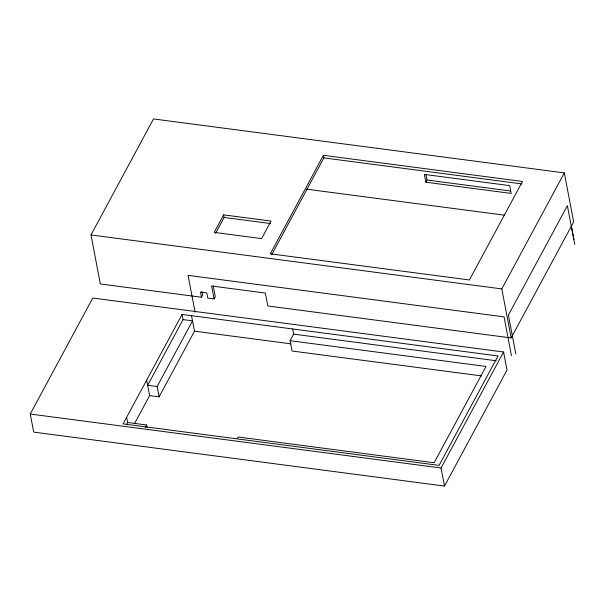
<?xml version="1.0" encoding="UTF-8"?>
<svg xmlns="http://www.w3.org/2000/svg" width="605" height="605" viewBox="0 0 605 605"><rect width="100%" height="100%" fill="white"/><g stroke="black" fill="none" stroke-linecap="round" stroke-linejoin="round"><path stroke-width="0.91" d="M90.992 234.944L153.504 118.935L564.314 172.901L573.661 221.922L511.157 337.93L267.826 305.964L265.368 293.062L211.644 286.006L214.102 298.908L207.787 298.076L206.804 292.918L200.482 292.086L201.465 297.244L100.339 283.957L90.992 234.944L501.802 288.91L564.314 172.901M30.25 414.039L92.762 298.031L503.572 351.997L507.013 370.056L444.509 486.065L33.699 432.099L30.25 414.039L441.06 468.005L503.572 351.997M223.623 214.866L214.193 232.373L261.594 238.604L271.025 221.09L223.623 214.866L224.115 217.445L215.539 233.364M182.06 314.449L123.087 423.893L439.079 465.404L498.051 355.959L182.06 314.449L183.043 319.606L147.658 385.272L157.141 386.519L192.526 320.854L183.043 319.606M126.725 424.128L127.61 422.487L126.626 417.321M201.465 297.244L202.645 295.059L201.987 291.618M134.476 423.712L149.632 395.594L146.675 380.114M149.632 395.594L159.107 396.842L194.492 331.177L191.535 315.697M214.102 298.908L215.282 296.715L213.179 285.658M145.245 427.44L146.569 424.975L127.61 422.487M323.388 155.311L270.314 253.813L469.397 279.964L522.478 181.47L323.388 155.311L323.879 157.897L271.698 254.735M237.311 438.655L238.196 437.014L434.125 462.749L486.019 366.441L290.09 340.706L292.064 351.021L481.459 375.902M290.09 340.706L293.629 334.134L292.646 328.976M425.852 182.211L424.362 174.414L509.69 185.622L511.172 193.418L425.852 182.211L427.032 180.018L426.041 174.822M323.879 157.897L522.032 183.928M427.032 180.018L510.499 190.983M306.221 189.131L504.721 215.206M224.115 217.445L270.586 223.548M293.629 334.134L496.236 360.754M194.492 331.177L290.922 343.844M571.362 226.02L573.948 239.565M574.75 244.359L567.369 205.662L508.397 315.099L515.778 353.796M501.802 288.91L511.157 337.93M511.437 355.574L504.056 316.876L188.064 275.358L195.097 312.256M441.06 468.005L444.509 486.065M157.141 386.519L159.107 396.842M146.569 424.975L147.06 427.553"/></g></svg>
